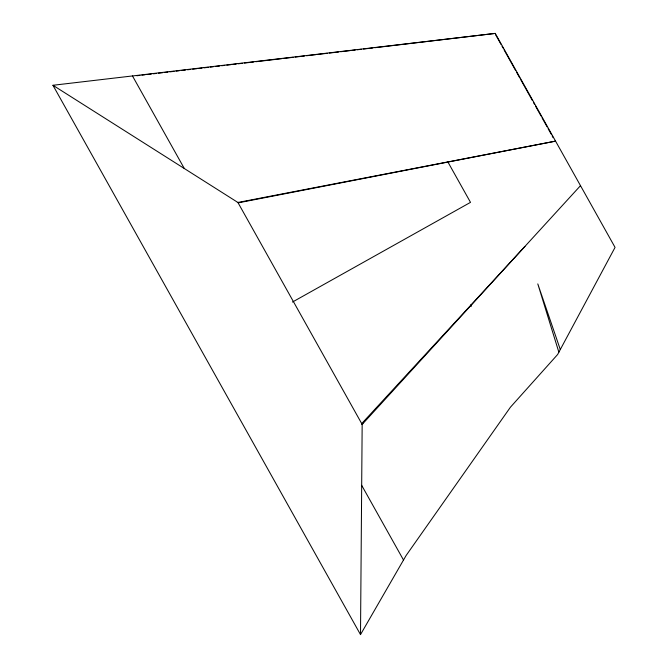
<?xml version="1.0" encoding="UTF-8"?>
<svg xmlns="http://www.w3.org/2000/svg" width="668" height="668" viewBox="0 0 668 668"><rect width="100%" height="100%" fill="white"/><g stroke="black" fill="none" stroke-linecap="round" stroke-linejoin="round"><path stroke-width="1" d="M361.572 423.754L362.757 423.762L361.572 423.754L524.956 246.4M360.503 634.6L406.102 555.525L510.444 407.188L557.646 354.483L615.053 247.385L495.247 33.4L52.947 85.279L360.503 634.6L362.165 424.414L237.9 202.471M52.947 85.279L238.426 202.805L238.735 202.312M362.165 424.414L580.492 185.671M495.247 33.4L374.882 47.704M292.467 302.045L470.506 202.362L447.861 161.923M238.426 202.805L555.559 141.132L237.349 202.579M136.79 75.76L139.896 75.392M141.967 75.15L145.073 74.783M147.144 74.54L151.277 74.048M153.348 73.806L156.454 73.438M158.525 73.196L162.666 72.712M164.737 72.47L167.843 72.102M169.914 71.852L174.056 71.367M176.127 71.125L179.233 70.758M181.304 70.516L185.445 70.023M187.516 69.781L190.622 69.414M192.693 69.171L196.826 68.687M198.897 68.437L202.003 68.078M204.074 67.827L208.216 67.343M210.286 67.101L213.393 66.733M215.463 66.491L219.605 65.998M221.676 65.756L224.782 65.389M226.853 65.147L230.994 64.662M233.065 64.412L236.171 64.053M238.234 63.802L242.375 63.318M244.446 63.076L253.765 61.974M255.836 61.732L281.712 58.684M283.783 58.442L293.102 57.339M295.173 57.097L304.491 55.995M306.562 55.753L315.88 54.659M317.951 54.409L327.262 53.315M329.332 53.073L338.651 51.97M340.722 51.728L350.04 50.634M352.111 50.384L355.217 50.025M357.288 49.774L361.43 49.29M363.501 49.048L372.811 47.946M132.481 75.952L184.301 168.503M361.68 485.327L403.505 560.026M495.472 34.46L501.042 44.422M502.052 46.234L503.062 48.046M504.081 49.858L515.721 70.691M516.731 72.503L519.762 77.939M520.781 79.742L532.421 100.576M533.431 102.388L534.442 104.2M535.452 106.012L541.022 115.973M542.032 117.785L547.092 126.845M548.102 128.657L551.142 134.093M552.152 135.905L553.162 137.717M560.293 349.539L537.798 283.9L558.865 352.195M470.815 304.758L471.115 306.62"/></g></svg>
